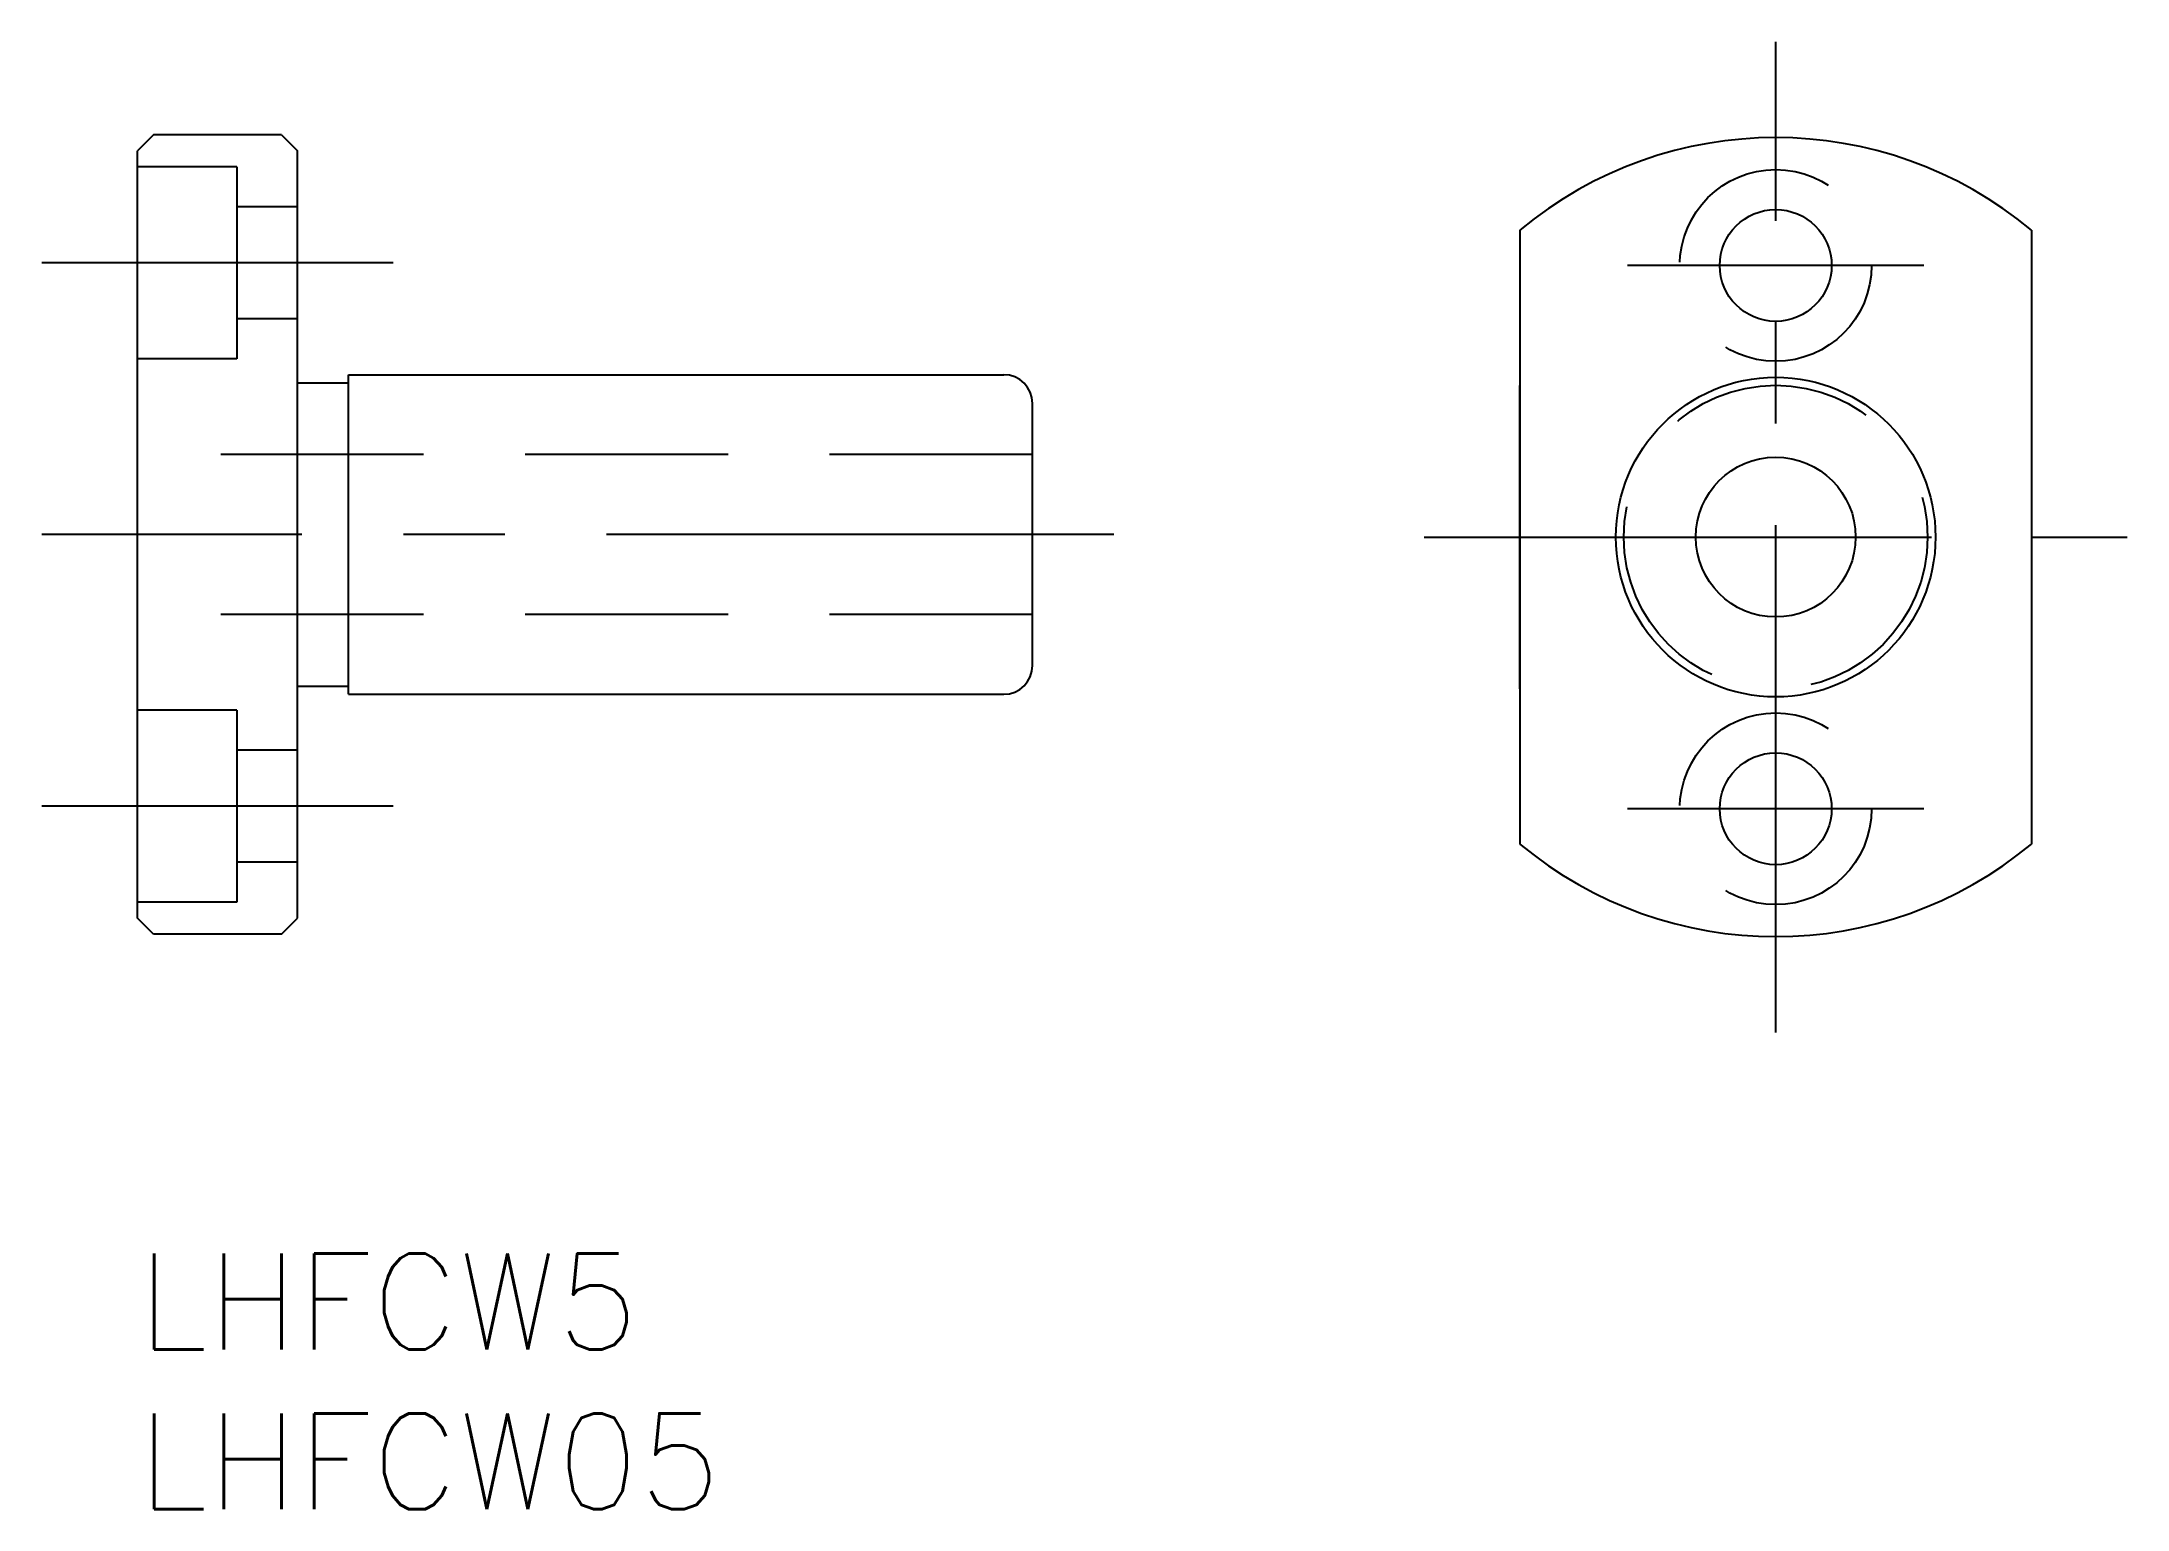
# Model space of a CAD drawing. Extents: x -3 to 62.3, y -8 to 37.9.
import ezdxf

# ---------------------------------------------------------------- set-up
doc = ezdxf.new("R2010")
doc.units = 0
doc.header["$LTSCALE"] = 0.5
doc.linetypes.add('CENTER', pattern=[50.8, 31.75, -6.35, 6.35, -6.35])
doc.linetypes.add('DASHED', pattern=[19.05, 12.7, -6.35])
for name, color, linetype in [('MSM_CENTER', 1, 'CENTER'), ('MSM_CONTINUOUS', 7, 'CONTINUOUS'), ('MSM_DASHED', 4, 'DASHED'), ('MSM_PART_NUMBER', 7, 'CONTINUOUS')]:
    doc.layers.add(name, color=color, linetype=linetype)
doc.styles.get("Standard").update_dxf_attribs({"font": 'txt.shx', "height": 1, "bigfont": 'bigfont.shx'})

# ---------------------------------------------------------------- blocks, each defined once
blk = doc.blocks.new('*U25')
at = {"layer": 'MSM_PART_NUMBER'}
blk.add_text('LHFCW5', height=3, dxfattribs=at).set_placement((0, -3))
blk = doc.blocks.new('*U26')
at = {"layer": 'MSM_PART_NUMBER'}
blk.add_text('LHFCW05', height=3, dxfattribs=at).set_placement((0, -8))

msp = doc.modelspace()

# ---------------------------------------------------------------- linework, layer by layer
at = {"layer": 'MSM_CENTER'}
for p, q in [((51.251, 6.919), (51.251, 37.919)), ((8, 31), (-3, 31)), ((55.885, 30.919), (46.618, 30.919)), ((30.541, 22.5), (-3, 22.5)), ((40.251, 22.419), (62.251, 22.419)), ((8, 14), (-3, 14)), ((55.885, 13.919), (46.618, 13.919))]:
    msp.add_line(p, q, dxfattribs=at)
at = {"layer": 'MSM_CONTINUOUS'}
for p, q in [((0.5, 35), (0, 34.5)), ((4.5, 35), (0.5, 35)), ((4.5, 35), (5, 34.5)), ((0, 10.5), (0, 34.5)), ((5, 10.5), (5, 34.5)), ((43.251, 32.023), (43.251, 12.814)), ((59.251, 32.023), (59.251, 12.814)), ((6.6, 17.5), (6.6, 27.5)), ((6.6, 27.5), (27.1, 27.5)), ((5, 27.25), (6.6, 27.25)), ((43.251, 17.671), (43.251, 27.166)), ((28, 18.4), (28, 26.6)), ((5, 17.75), (6.6, 17.75)), ((6.6, 17.5), (27.1, 17.5)), ((0.5, 10), (0, 10.5)), ((4.5, 10), (5, 10.5)), ((4.5, 10), (0.5, 10))]:
    msp.add_line(p, q, dxfattribs=at)
for centre, radius in [((51.251, 30.919), 1.75), ((51.251, 22.419), 5), ((51.251, 22.419), 2.5), ((51.251, 13.919), 1.75)]:
    msp.add_circle(centre, radius, dxfattribs=at)
for centre, radius, start, end in [((51.251, 22.419), 12.5, 50.20818, 129.79182), ((27.1, 26.6), 0.9, 0, 90), ((27.1, 18.4), 0.9, 270, 360), ((51.251, 22.419), 12.5, 230.20818, 309.79182)]:
    msp.add_arc(centre, radius, start, end, dxfattribs=at)
at = {"layer": 'MSM_DASHED'}
for p, q in [((3.1, 34), (0, 34)), ((3.1, 34), (3.1, 28)), ((5, 32.75), (3.1, 32.75)), ((5, 29.25), (3.1, 29.25)), ((3.1, 28), (0, 28)), ((28, 25), (0, 25)), ((28, 20), (0, 20)), ((3.1, 17), (0, 17)), ((3.1, 17), (3.1, 11)), ((5, 15.75), (3.1, 15.75)), ((5, 12.25), (3.1, 12.25)), ((3.1, 11), (0, 11))]:
    msp.add_line(p, q, dxfattribs=at)
for centre, radius in [((51.251, 30.919), 3), ((51.251, 22.419), 4.75), ((51.251, 13.919), 3)]:
    msp.add_circle(centre, radius, dxfattribs=at)

# ---------------------------------------------------------------- block references
at = {"layer": 'MSM_CONTINUOUS'}
for name in ['*U25', '*U26']:
    msp.add_blockref(name, (0, 0), dxfattribs=at)

doc.saveas('drawing.dxf')
